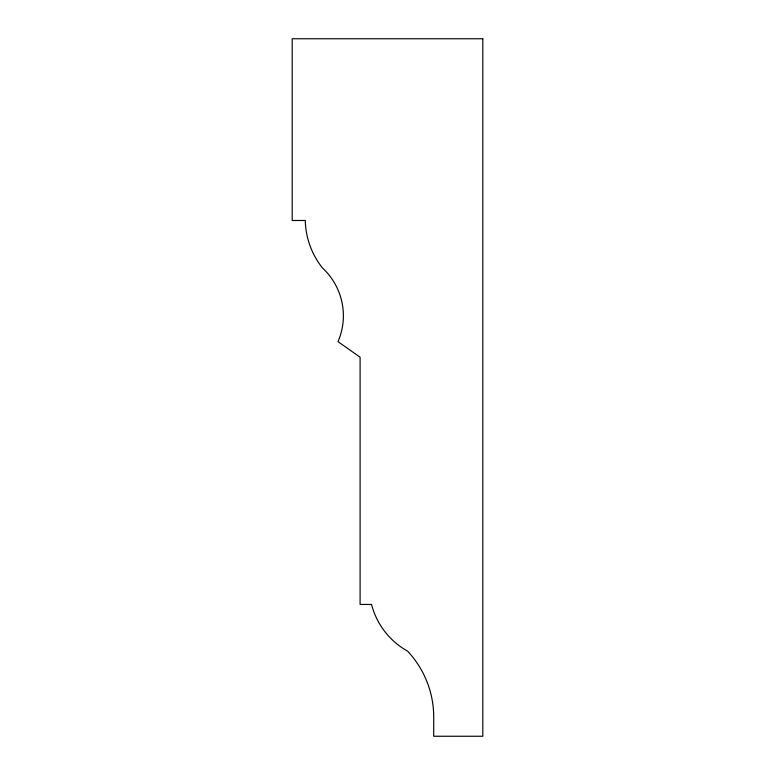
<?xml version="1.0" encoding="UTF-8"?>
<svg xmlns="http://www.w3.org/2000/svg" width="775" height="775" viewBox="0 0 775 775"><rect width="100%" height="100%" fill="white"/><g stroke="black" fill="none" stroke-linecap="round" stroke-linejoin="round"><path stroke-width="1.16" d="M482.806 38.75L292.194 38.75L292.194 220.497L305.282 220.497A79.108 79.108 0 0 0 322.468 267.976A65.1 65.1 0 0 1 338.007 341.659L360.094 357.207L360.094 604.442L371.545 604.442A74.71 74.71 0 0 0 407.543 651.107A96.458 96.458 0 0 1 433.719 718.241L433.719 736.25L482.806 736.25L482.806 38.75"/></g></svg>
